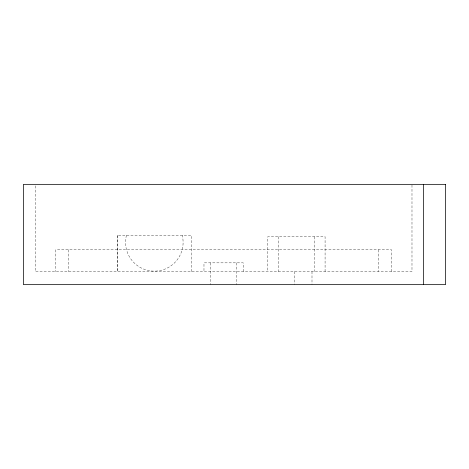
<?xml version="1.0" encoding="UTF-8"?>
<svg xmlns="http://www.w3.org/2000/svg" width="469" height="469" viewBox="0 0 469 469"><rect width="100%" height="100%" fill="white"/><g stroke="black" fill="none" stroke-linecap="round" stroke-linejoin="round"><path stroke-width="0.35" stroke-dasharray="2.35 1.76" d="M126.442 235.286L126.143 236.534A28.785 28.785 0 0 0 154.799 271.129A28.785 28.785 0 0 0 182.312 235.614L182.224 235.286M411.987 185.073L411.987 271.569L35.21 271.569L35.21 185.073M391.492 271.569L391.492 249.766L55.711 249.766L55.711 271.569M378.407 249.766L378.407 271.569M325.081 271.569L325.081 236.681L267.811 236.681L267.811 271.569M314.177 236.681L314.177 271.569M311.996 271.569L311.996 284.654M294.555 271.569L294.555 284.654M278.422 236.681L278.422 271.569M243.223 271.569L243.223 262.845L203.974 262.845L203.974 271.569M236.464 262.845L236.464 284.654M210.733 262.845L210.733 284.654M191.399 271.569L191.393 235.286L117.256 235.286L117.262 271.569M117.361 235.286L117.356 271.569M68.791 249.766L68.791 271.569"/><path stroke-width="0.7" d="M423.454 184.346L423.454 284.654M445.55 184.346L23.45 184.346L23.462 284.654L445.55 284.654L445.55 184.346"/></g></svg>
